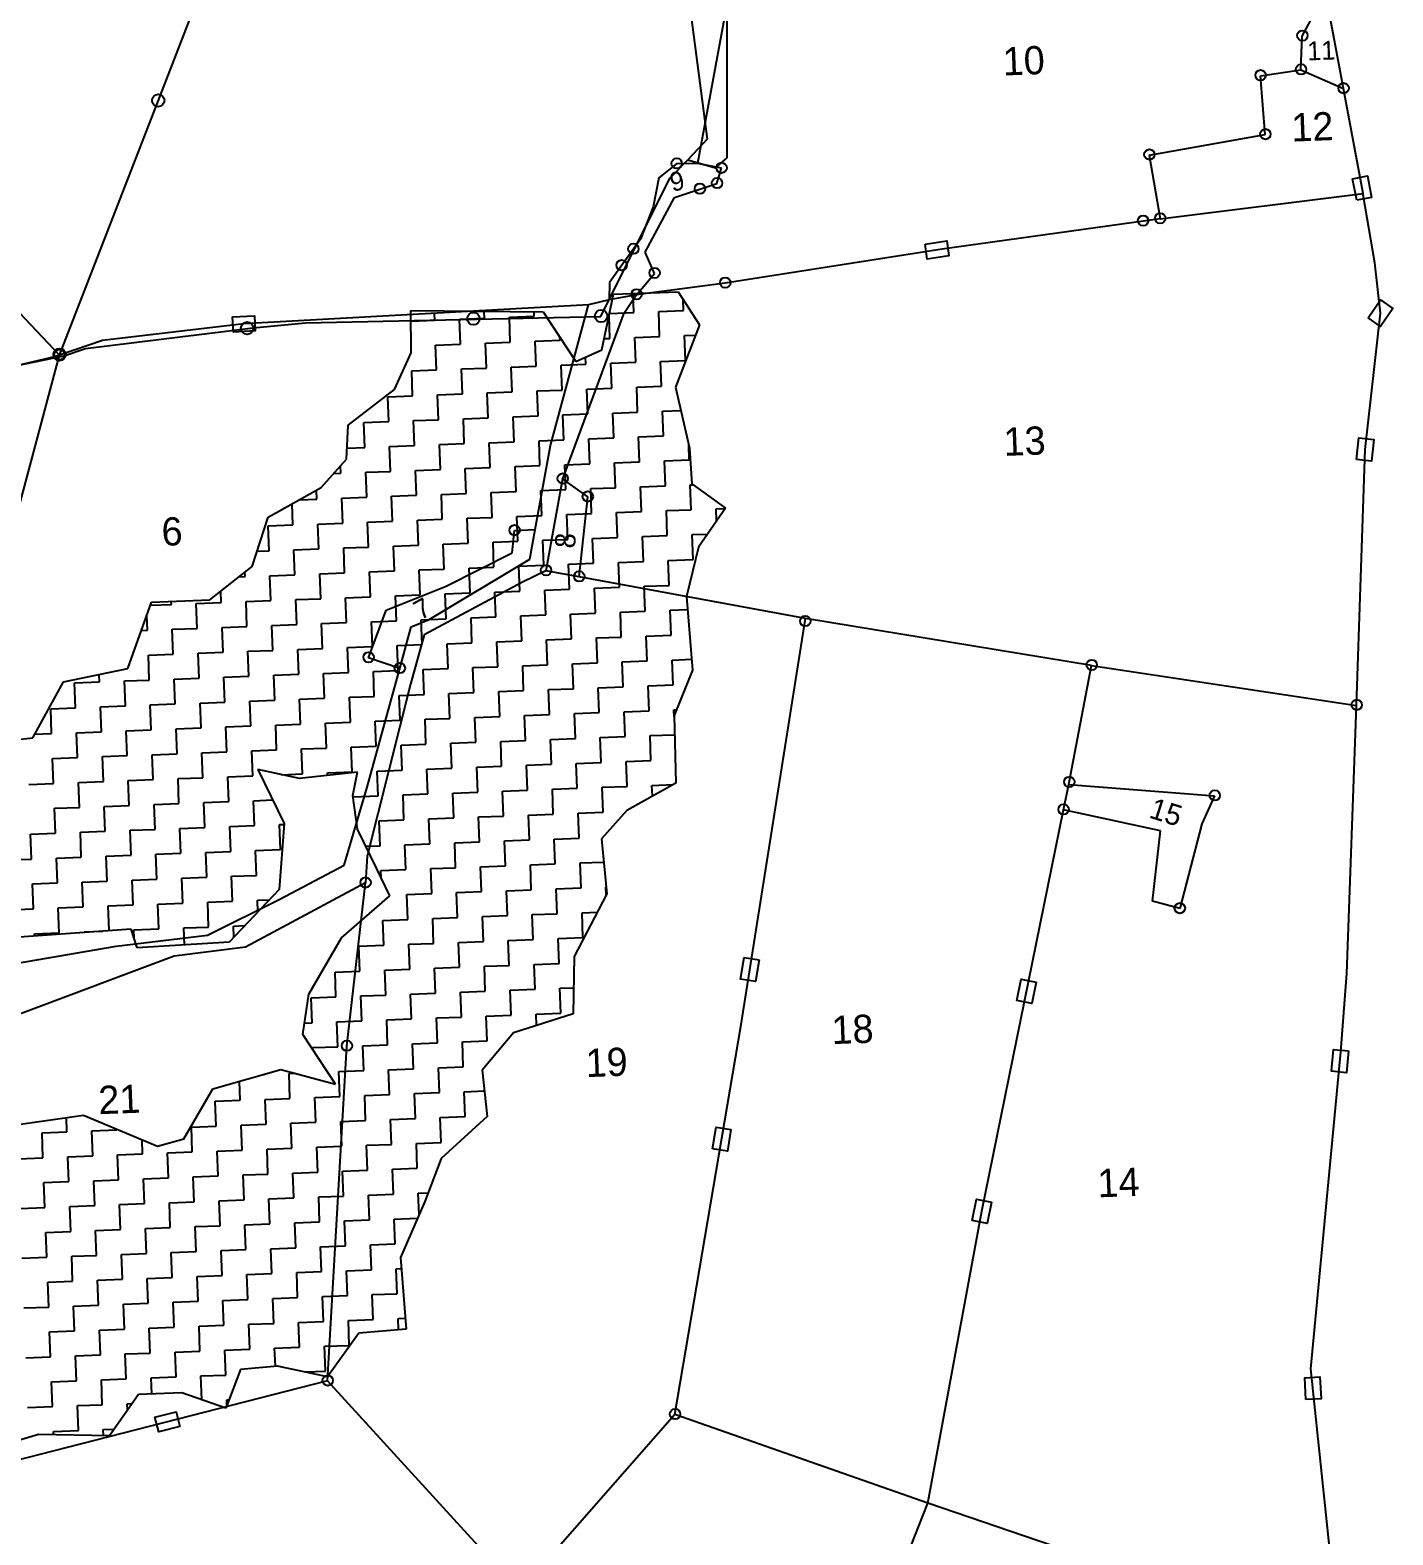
# Model space of a CAD drawing. Header units: metres. Extents: x 291285 to 296393, y 1982985 to 1990470.
# Drawn here: x 293121 to 293964, y 1986727 to 1987657 of the extents above; entities that cross this region are included whole.
import ezdxf

# ---------------------------------------------------------------- set-up
doc = ezdxf.new("R2010")
doc.units = ezdxf.units.M
for name, color, linetype in [('POLY_HATCH', 12, 'Continuous'), ('POLY_PARCEL', 6, 'Continuous'), ('POLY_ROAD', 30, 'Continuous'), ('SYM_STONE', 1, 'Continuous'), ('TEXT_PARCEL', 7, 'Continuous'), ('V_BOUND_LINE', 7, 'Continuous')]:
    doc.layers.add(name, color=color, linetype=linetype)
doc.styles.add('TEXT_MAP', font='')
doc.styles.get('TEXT_MAP').set_extended_font_data('Kruti Dev 050')

msp = doc.modelspace()

# ---------------------------------------------------------------- linework, layer by layer
for points in [[(293941.2, 1987552.13), (293938.65, 1987565.38), (293947.82, 1987567.15), (293950.37, 1987553.9)], [(293674.47, 1987525.06), (293687.83, 1987526.94), (293689.14, 1987517.7), (293675.77, 1987515.81)], [(293948.22, 1987479.47), (293955.92, 1987490.55), (293963.59, 1987485.22), (293955.89, 1987474.14)], [(293246.31, 1987479.97), (293259.79, 1987480.65), (293260.26, 1987471.32), (293246.78, 1987470.64)], [(293941.04, 1987391.81), (293942.55, 1987405.23), (293951.83, 1987404.18), (293950.32, 1987390.77)], [(293571.78, 1987082.43), (293569.59, 1987069.11), (293560.37, 1987070.62), (293562.57, 1987083.94)], [(293743.04, 1987068.67), (293740.35, 1987055.44), (293731.2, 1987057.3), (293733.89, 1987070.53)], [(293936.12, 1987026.16), (293934.85, 1987012.72), (293925.55, 1987013.6), (293926.82, 1987027.04)], [(293542.95, 1986965.75), (293545.15, 1986979.07), (293554.37, 1986977.55), (293552.16, 1986964.23)], [(293703.53, 1986921.37), (293706.22, 1986934.59), (293715.37, 1986932.73), (293712.68, 1986919.5)], [(293909.84, 1986810.6), (293909.05, 1986824.07), (293918.37, 1986824.63), (293919.17, 1986811.15)], [(293213.71, 1986793.99), (293200.63, 1986790.65), (293198.32, 1986799.69), (293211.4, 1986803.04)]]:
    msp.add_lwpolyline(points, close=True)
at = {"layer": 'POLY_HATCH'}
for p, q in [((293481.82, 1987494.01), (293521.72, 1987495.54)), ((293521.72, 1987495.54), (293534.95, 1987475.1)), ((293474.62, 1987459.69), (293481.82, 1987494.01)), ((293356.77, 1987457.8), (293356.42, 1987483.97)), ((293356.42, 1987483.97), (293438.34, 1987483.18)), ((293438.34, 1987483.18), (293458.51, 1987452.53)), ((293534.95, 1987475.1), (293520.05, 1987436.56)), ((293458.51, 1987452.53), (293474.62, 1987459.69)), ((293346.5, 1987435.14), (293356.77, 1987457.8)), ((293317.86, 1987413.1), (293346.5, 1987435.14)), ((293520.05, 1987436.56), (293528.7, 1987398.92)), ((293316.7, 1987392.11), (293317.86, 1987413.1)), ((293528.7, 1987398.92), (293530.2, 1987376.72)), ((293301, 1987374.48), (293316.7, 1987392.11)), ((293268.29, 1987356.21), (293301, 1987374.48)), ((293530.2, 1987376.72), (293551.09, 1987361.81)), ((293258.32, 1987325.71), (293268.29, 1987356.21)), ((293551.09, 1987361.81), (293534.32, 1987337.6)), ((293534.32, 1987337.6), (293526.97, 1987307.2)), ((293232.25, 1987305.07), (293258.32, 1987325.71)), ((293181.47, 1987262.54), (293196.27, 1987303.7)), ((293196.27, 1987303.7), (293232.25, 1987305.07)), ((293526.97, 1987307.2), (293530.69, 1987261.52)), ((293141.82, 1987254.47), (293181.47, 1987262.54)), ((293122.84, 1987219.71), (293141.82, 1987254.47)), ((293530.69, 1987261.52), (293519.31, 1987233.59)), ((293519.31, 1987233.59), (293520.26, 1987191.73)), ((293083.04, 1987215.56), (293122.84, 1987219.71)), ((293287.58, 1987194.6), (293261.82, 1987200.16)), ((293261.82, 1987200.16), (293278.17, 1987166.74)), ((293323.46, 1987198.59), (293287.58, 1987194.6)), ((293320.74, 1987184.08), (293323.46, 1987198.59)), ((293520.26, 1987191.73), (293490.12, 1987174.86)), ((293323.51, 1987163.24), (293320.74, 1987184.08)), ((293490.12, 1987174.86), (293474.41, 1987157.24)), ((293278.17, 1987166.74), (293275.14, 1987126.04)), ((293335.58, 1987138.83), (293323.51, 1987163.24)), ((293474.41, 1987157.24), (293477.68, 1987123.33)), ((293343.43, 1987122.11), (293335.58, 1987138.83)), ((293275.14, 1987126.04), (293244.29, 1987093.43)), ((293477.68, 1987123.33), (293457.55, 1987084.58)), ((293313.63, 1987096.09), (293343.43, 1987122.11)), ((293183.71, 1987101.58), (293108.58, 1987096.09)), ((293187.43, 1987089.94), (293183.71, 1987101.58)), ((293293.35, 1987061.27), (293313.63, 1987096.09)), ((293244.29, 1987093.43), (293187.43, 1987089.94)), ((293457.55, 1987084.58), (293456.94, 1987049.21)), ((293289.72, 1987036.26), (293293.35, 1987061.27)), ((293456.94, 1987049.21), (293420.05, 1987037.32)), ((293309.89, 1987005.61), (293289.72, 1987036.26)), ((293420.05, 1987037.32), (293400.62, 1987014.32)), ((293234.01, 1987002.7), (293276.13, 1987014.79)), ((293276.13, 1987014.79), (293309.89, 1987005.61)), ((293400.62, 1987014.32), (293403.69, 1986985.63)), ((293216.19, 1986971.9), (293234.01, 1987002.7)), ((293105.19, 1986979.43), (293154.05, 1986986.54)), ((293154.05, 1986986.54), (293199.99, 1986967.35)), ((293403.69, 1986985.63), (293375.2, 1986959.67)), ((293199.99, 1986967.35), (293216.19, 1986971.9)), ((293375.2, 1986959.67), (293365.08, 1986933.09)), ((293365.08, 1986933.09), (293350.03, 1986898.47)), ((293350.03, 1986898.47), (293353.7, 1986854.1)), ((293353.7, 1986854.1), (293324.31, 1986851.66)), ((293324.31, 1986851.66), (293305.03, 1986824.74)), ((293251.14, 1986829.22), (293242.23, 1986805.31)), ((293273.99, 1986831.4), (293251.14, 1986829.22)), ((293305.03, 1986824.74), (293273.99, 1986831.4)), ((293188.19, 1986813.71), (293170.17, 1986788.15)), ((293215.01, 1986814.74), (293188.19, 1986813.71)), ((293242.23, 1986805.31), (293215.01, 1986814.74)), ((293126.24, 1986789.08), (293095.8, 1986780.06)), ((293170.17, 1986788.15), (293126.24, 1986789.08))]:
    msp.add_line(p, q, dxfattribs=at)
at = {"layer": 'POLY_HATCH', "linetype": 'Continuous'}
for p, q in [((293494.34, 1987482.73), (293493.89, 1987494.47)), ((293525.12, 1987483.91), (293524.86, 1987490.69)), ((293356.51, 1987477.45), (293371.24, 1987478.01)), ((293371.24, 1987478.01), (293371.1, 1987481.61)), ((293386.63, 1987478.6), (293402.01, 1987479.19)), ((293387.22, 1987463.21), (293386.63, 1987478.6)), ((293402.01, 1987479.19), (293401.86, 1987483.17)), ((293417.4, 1987479.78), (293432.79, 1987480.37)), ((293417.99, 1987464.39), (293417.4, 1987479.78)), ((293432.79, 1987480.37), (293432.68, 1987483.23)), ((293479.54, 1987466.75), (293479.01, 1987480.64)), ((293479.33, 1987482.16), (293494.34, 1987482.73)), ((293509.73, 1987483.32), (293525.12, 1987483.91)), ((293510.32, 1987467.93), (293509.73, 1987483.32)), ((293448.77, 1987465.57), (293448.7, 1987467.44)), ((293494.93, 1987467.34), (293510.32, 1987467.93)), ((293495.52, 1987451.95), (293494.93, 1987467.34)), ((293525.71, 1987468.52), (293532.51, 1987468.78)), ((293526.3, 1987453.13), (293525.71, 1987468.52)), ((293371.83, 1987462.62), (293387.22, 1987463.21)), ((293372.42, 1987447.24), (293371.83, 1987462.62)), ((293402.6, 1987463.8), (293417.99, 1987464.39)), ((293403.19, 1987448.42), (293402.6, 1987463.8)), ((293433.38, 1987464.98), (293448.77, 1987465.57)), ((293433.97, 1987449.6), (293433.38, 1987464.98)), ((293476.07, 1987466.62), (293479.54, 1987466.75)), ((293418.58, 1987449.01), (293433.97, 1987449.6)), ((293419.17, 1987433.62), (293418.58, 1987449.01)), ((293449.36, 1987450.19), (293464.74, 1987450.78)), ((293449.95, 1987434.8), (293449.36, 1987450.19)), ((293464.74, 1987450.78), (293464.57, 1987455.23)), ((293480.13, 1987451.36), (293495.52, 1987451.95)), ((293480.72, 1987435.98), (293480.13, 1987451.36)), ((293510.91, 1987452.54), (293526.3, 1987453.13)), ((293511.5, 1987437.16), (293510.91, 1987452.54)), ((293357.03, 1987446.65), (293372.42, 1987447.24)), ((293357.62, 1987431.26), (293357.03, 1987446.65)), ((293387.8, 1987447.83), (293403.19, 1987448.42)), ((293388.39, 1987432.44), (293387.8, 1987447.83)), ((293342.23, 1987430.67), (293357.62, 1987431.26)), ((293342.82, 1987415.28), (293342.23, 1987430.67)), ((293373.01, 1987431.85), (293388.39, 1987432.44)), ((293373.6, 1987416.46), (293373.01, 1987431.85)), ((293403.78, 1987433.03), (293419.17, 1987433.62)), ((293404.37, 1987417.64), (293403.78, 1987433.03)), ((293434.56, 1987434.21), (293449.95, 1987434.8)), ((293435.15, 1987418.82), (293434.56, 1987434.21)), ((293465.33, 1987435.39), (293480.72, 1987435.98)), ((293465.92, 1987420), (293465.33, 1987435.39)), ((293496.11, 1987436.57), (293511.5, 1987437.16)), ((293496.7, 1987421.18), (293496.11, 1987436.57)), ((293481.31, 1987420.59), (293496.7, 1987421.18)), ((293512.09, 1987421.77), (293523.35, 1987422.2)), ((293512.68, 1987406.38), (293512.09, 1987421.77)), ((293327.43, 1987414.69), (293342.82, 1987415.28)), ((293328.02, 1987399.3), (293327.43, 1987414.69)), ((293358.21, 1987415.87), (293373.6, 1987416.46)), ((293358.8, 1987400.48), (293358.21, 1987415.87)), ((293388.98, 1987417.05), (293404.37, 1987417.64)), ((293389.57, 1987401.66), (293388.98, 1987417.05)), ((293419.76, 1987418.23), (293435.15, 1987418.82)), ((293420.35, 1987402.84), (293419.76, 1987418.23)), ((293450.54, 1987419.41), (293465.92, 1987420)), ((293451.13, 1987404.02), (293450.54, 1987419.41)), ((293481.9, 1987405.2), (293481.31, 1987420.59)), ((293404.96, 1987402.25), (293420.35, 1987402.84)), ((293405.55, 1987386.86), (293404.96, 1987402.25)), ((293435.74, 1987403.43), (293451.13, 1987404.02)), ((293436.33, 1987388.04), (293435.74, 1987403.43)), ((293466.51, 1987404.61), (293481.9, 1987405.2)), ((293467.1, 1987389.22), (293466.51, 1987404.61)), ((293497.29, 1987405.79), (293512.68, 1987406.38)), ((293497.88, 1987390.4), (293497.29, 1987405.79)), ((293317.08, 1987398.88), (293328.02, 1987399.3)), ((293343.41, 1987399.89), (293358.8, 1987400.48)), ((293344, 1987384.51), (293343.41, 1987399.89)), ((293374.19, 1987401.07), (293389.57, 1987401.66)), ((293374.78, 1987385.68), (293374.19, 1987401.07)), ((293528.66, 1987391.58), (293528.31, 1987400.62)), ((293313.22, 1987383.33), (293313.04, 1987388)), ((293328.61, 1987383.92), (293344, 1987384.51)), ((293329.2, 1987368.53), (293328.61, 1987383.92)), ((293359.39, 1987385.1), (293374.78, 1987385.68)), ((293359.98, 1987369.71), (293359.39, 1987385.1)), ((293390.16, 1987386.27), (293405.55, 1987386.86)), ((293390.75, 1987370.89), (293390.16, 1987386.27)), ((293420.94, 1987387.45), (293436.33, 1987388.04)), ((293421.53, 1987372.07), (293420.94, 1987387.45)), ((293451.72, 1987388.63), (293467.1, 1987389.22)), ((293452.31, 1987373.25), (293451.72, 1987388.63)), ((293482.49, 1987389.81), (293497.88, 1987390.4)), ((293483.08, 1987374.43), (293482.49, 1987389.81)), ((293513.27, 1987390.99), (293528.66, 1987391.58)), ((293513.86, 1987375.6), (293513.27, 1987390.99)), ((293308.72, 1987383.15), (293313.22, 1987383.33)), ((293467.69, 1987373.84), (293483.08, 1987374.43)), ((293498.47, 1987375.01), (293513.86, 1987375.6)), ((293499.06, 1987359.63), (293498.47, 1987375.01)), ((293529.25, 1987376.19), (293530.86, 1987376.26)), ((293529.83, 1987360.81), (293529.25, 1987376.19)), ((293287.48, 1987366.93), (293298.43, 1987367.35)), ((293298.43, 1987367.35), (293298.21, 1987372.93)), ((293313.81, 1987367.94), (293329.2, 1987368.53)), ((293314.4, 1987352.55), (293313.81, 1987367.94)), ((293344.59, 1987369.12), (293359.98, 1987369.71)), ((293345.18, 1987353.73), (293344.59, 1987369.12)), ((293375.37, 1987370.3), (293390.75, 1987370.89)), ((293375.96, 1987354.91), (293375.37, 1987370.3)), ((293406.14, 1987371.48), (293421.53, 1987372.07)), ((293406.73, 1987356.09), (293406.14, 1987371.48)), ((293436.92, 1987372.66), (293452.31, 1987373.25)), ((293437.51, 1987357.27), (293436.92, 1987372.66)), ((293468.28, 1987358.45), (293467.69, 1987373.84)), ((293283.63, 1987351.37), (293283.12, 1987364.5)), ((293391.34, 1987355.5), (293406.73, 1987356.09)), ((293422.12, 1987356.68), (293437.51, 1987357.27)), ((293422.71, 1987341.29), (293422.12, 1987356.68)), ((293452.9, 1987357.86), (293468.28, 1987358.45)), ((293453.48, 1987342.47), (293452.9, 1987357.86)), ((293483.67, 1987359.04), (293499.06, 1987359.63)), ((293484.26, 1987343.65), (293483.67, 1987359.04)), ((293514.45, 1987360.22), (293529.83, 1987360.81)), ((293515.04, 1987344.83), (293514.45, 1987360.22)), ((293545.22, 1987361.4), (293550.95, 1987361.62)), ((293545.52, 1987353.76), (293545.22, 1987361.4)), ((293268.24, 1987350.78), (293283.63, 1987351.37)), ((293268.83, 1987335.39), (293268.24, 1987350.78)), ((293299.02, 1987351.96), (293314.4, 1987352.55)), ((293299.61, 1987336.57), (293299.02, 1987351.96)), ((293329.79, 1987353.14), (293345.18, 1987353.73)), ((293330.38, 1987337.75), (293329.79, 1987353.14)), ((293360.57, 1987354.32), (293375.96, 1987354.91)), ((293361.16, 1987338.93), (293360.57, 1987354.32)), ((293391.93, 1987340.11), (293391.34, 1987355.5)), ((293314.99, 1987337.16), (293330.38, 1987337.75)), ((293315.58, 1987321.77), (293314.99, 1987337.16)), ((293345.77, 1987338.34), (293361.16, 1987338.93)), ((293346.36, 1987322.95), (293345.77, 1987338.34)), ((293376.54, 1987339.52), (293391.93, 1987340.11)), ((293377.13, 1987324.13), (293376.54, 1987339.52)), ((293407.32, 1987340.7), (293422.71, 1987341.29)), ((293407.91, 1987325.31), (293407.32, 1987340.7)), ((293438.1, 1987341.88), (293453.48, 1987342.47)), ((293438.69, 1987326.49), (293438.1, 1987341.88)), ((293468.87, 1987343.06), (293484.26, 1987343.65)), ((293469.46, 1987327.67), (293468.87, 1987343.06)), ((293499.65, 1987344.24), (293515.04, 1987344.83)), ((293500.24, 1987328.85), (293499.65, 1987344.24)), ((293530.42, 1987345.42), (293539.99, 1987345.79)), ((293531.01, 1987330.03), (293530.42, 1987345.42)), ((293261.39, 1987335.11), (293268.83, 1987335.39)), ((293284.22, 1987335.98), (293299.61, 1987336.57)), ((293284.81, 1987320.59), (293284.22, 1987335.98)), ((293454.07, 1987327.08), (293469.46, 1987327.67)), ((293484.85, 1987328.26), (293500.24, 1987328.85)), ((293485.44, 1987312.87), (293484.85, 1987328.26)), ((293515.63, 1987329.44), (293531.01, 1987330.03)), ((293516.22, 1987314.05), (293515.63, 1987329.44)), ((293250.18, 1987319.27), (293254.03, 1987319.42)), ((293254.03, 1987319.42), (293253.92, 1987322.23)), ((293269.42, 1987320), (293284.81, 1987320.59)), ((293270.01, 1987304.62), (293269.42, 1987320)), ((293300.19, 1987321.18), (293315.58, 1987321.77)), ((293300.78, 1987305.8), (293300.19, 1987321.18)), ((293330.97, 1987322.36), (293346.36, 1987322.95)), ((293331.56, 1987306.98), (293330.97, 1987322.36)), ((293361.75, 1987323.54), (293377.13, 1987324.13)), ((293362.34, 1987308.16), (293361.75, 1987323.54)), ((293392.52, 1987324.72), (293407.91, 1987325.31)), ((293393.11, 1987309.33), (293392.52, 1987324.72)), ((293423.3, 1987325.9), (293438.69, 1987326.49)), ((293423.89, 1987310.51), (293423.3, 1987325.9)), ((293454.66, 1987311.69), (293454.07, 1987327.08)), ((293239.23, 1987303.44), (293238.97, 1987310.39)), ((293377.72, 1987308.75), (293393.11, 1987309.33)), ((293408.5, 1987309.92), (293423.89, 1987310.51)), ((293409.09, 1987294.54), (293408.5, 1987309.92)), ((293439.28, 1987311.1), (293454.66, 1987311.69)), ((293439.87, 1987295.72), (293439.28, 1987311.1)), ((293470.05, 1987312.28), (293485.44, 1987312.87)), ((293470.64, 1987296.9), (293470.05, 1987312.28)), ((293500.83, 1987313.46), (293516.22, 1987314.05)), ((293501.42, 1987298.08), (293500.83, 1987313.46)), ((293195.58, 1987301.76), (293208.46, 1987302.26)), ((293208.46, 1987302.26), (293208.38, 1987304.16)), ((293223.84, 1987302.85), (293239.23, 1987303.44)), ((293224.43, 1987287.46), (293223.84, 1987302.85)), ((293254.62, 1987304.03), (293270.01, 1987304.62)), ((293255.21, 1987288.64), (293254.62, 1987304.03)), ((293285.4, 1987305.21), (293300.78, 1987305.8)), ((293285.99, 1987289.82), (293285.4, 1987305.21)), ((293316.17, 1987306.39), (293331.56, 1987306.98)), ((293316.76, 1987291), (293316.17, 1987306.39)), ((293346.95, 1987307.57), (293362.34, 1987308.16)), ((293347.54, 1987292.18), (293346.95, 1987307.57)), ((293378.31, 1987293.36), (293377.72, 1987308.75)), ((293193.66, 1987286.28), (293193.31, 1987295.45)), ((293301.37, 1987290.41), (293316.76, 1987291)), ((293301.96, 1987275.02), (293301.37, 1987290.41)), ((293332.15, 1987291.59), (293347.54, 1987292.18)), ((293332.74, 1987276.2), (293332.15, 1987291.59)), ((293362.93, 1987292.77), (293378.31, 1987293.36)), ((293363.52, 1987277.38), (293362.93, 1987292.77)), ((293393.7, 1987293.95), (293409.09, 1987294.54)), ((293394.29, 1987278.56), (293393.7, 1987293.95)), ((293424.48, 1987295.13), (293439.87, 1987295.72)), ((293425.07, 1987279.74), (293424.48, 1987295.13)), ((293455.25, 1987296.31), (293470.64, 1987296.9)), ((293455.84, 1987280.92), (293455.25, 1987296.31)), ((293486.03, 1987297.49), (293501.42, 1987298.08)), ((293486.62, 1987282.1), (293486.03, 1987297.49)), ((293516.81, 1987298.66), (293527.63, 1987299.08)), ((293517.4, 1987283.28), (293516.81, 1987298.66)), ((293189.96, 1987286.14), (293193.66, 1987286.28)), ((293209.05, 1987286.87), (293224.43, 1987287.46)), ((293209.64, 1987271.48), (293209.05, 1987286.87)), ((293239.82, 1987288.05), (293255.21, 1987288.64)), ((293240.41, 1987272.66), (293239.82, 1987288.05)), ((293270.6, 1987289.23), (293285.99, 1987289.82)), ((293271.19, 1987273.84), (293270.6, 1987289.23)), ((293471.23, 1987281.51), (293486.62, 1987282.1)), ((293471.82, 1987266.12), (293471.23, 1987281.51)), ((293502.01, 1987282.69), (293517.4, 1987283.28)), ((293502.6, 1987267.3), (293502.01, 1987282.69)), ((293225.02, 1987272.07), (293240.41, 1987272.66)), ((293225.61, 1987256.68), (293225.02, 1987272.07)), ((293255.8, 1987273.25), (293271.19, 1987273.84)), ((293256.39, 1987257.86), (293255.8, 1987273.25)), ((293286.58, 1987274.43), (293301.96, 1987275.02)), ((293287.17, 1987259.04), (293286.58, 1987274.43)), ((293317.35, 1987275.61), (293332.74, 1987276.2)), ((293317.94, 1987260.22), (293317.35, 1987275.61)), ((293348.13, 1987276.79), (293363.52, 1987277.38)), ((293348.72, 1987261.4), (293348.13, 1987276.79)), ((293378.9, 1987277.97), (293394.29, 1987278.56)), ((293379.49, 1987262.58), (293378.9, 1987277.97)), ((293409.68, 1987279.15), (293425.07, 1987279.74)), ((293410.27, 1987263.76), (293409.68, 1987279.15)), ((293440.46, 1987280.33), (293455.84, 1987280.92)), ((293441.05, 1987264.94), (293440.46, 1987280.33)), ((293194.25, 1987270.89), (293209.64, 1987271.48)), ((293194.84, 1987255.5), (293194.25, 1987270.89)), ((293364.11, 1987261.99), (293379.49, 1987262.58)), ((293394.88, 1987263.17), (293410.27, 1987263.76)), ((293395.47, 1987247.78), (293394.88, 1987263.17)), ((293425.66, 1987264.35), (293441.05, 1987264.94)), ((293426.25, 1987248.96), (293425.66, 1987264.35)), ((293456.43, 1987265.53), (293471.82, 1987266.12)), ((293457.02, 1987250.14), (293456.43, 1987265.53)), ((293487.21, 1987266.71), (293502.6, 1987267.3)), ((293487.8, 1987251.32), (293487.21, 1987266.71)), ((293517.99, 1987267.89), (293530.13, 1987268.35)), ((293518.58, 1987252.5), (293517.99, 1987267.89)), ((293148.67, 1987253.74), (293164.06, 1987254.32)), ((293149.26, 1987238.35), (293148.67, 1987253.74)), ((293164.06, 1987254.32), (293163.88, 1987258.96)), ((293179.45, 1987254.91), (293194.84, 1987255.5)), ((293180.04, 1987239.53), (293179.45, 1987254.91)), ((293210.23, 1987256.09), (293225.61, 1987256.68)), ((293210.82, 1987240.71), (293210.23, 1987256.09)), ((293241, 1987257.27), (293256.39, 1987257.86)), ((293241.59, 1987241.89), (293241, 1987257.27)), ((293271.78, 1987258.45), (293287.17, 1987259.04)), ((293272.37, 1987243.07), (293271.78, 1987258.45)), ((293302.55, 1987259.63), (293317.94, 1987260.22)), ((293303.14, 1987244.24), (293302.55, 1987259.63)), ((293333.33, 1987260.81), (293348.72, 1987261.4)), ((293333.92, 1987245.42), (293333.33, 1987260.81)), ((293364.7, 1987246.6), (293364.11, 1987261.99)), ((293287.76, 1987243.65), (293303.14, 1987244.24)), ((293318.53, 1987244.83), (293333.92, 1987245.42)), ((293319.12, 1987229.45), (293318.53, 1987244.83)), ((293349.31, 1987246.01), (293364.7, 1987246.6)), ((293349.9, 1987230.63), (293349.31, 1987246.01)), ((293380.08, 1987247.19), (293395.47, 1987247.78)), ((293380.67, 1987231.81), (293380.08, 1987247.19)), ((293410.86, 1987248.37), (293426.25, 1987248.96)), ((293411.45, 1987232.98), (293410.86, 1987248.37)), ((293441.64, 1987249.55), (293457.02, 1987250.14)), ((293442.22, 1987234.16), (293441.64, 1987249.55)), ((293472.41, 1987250.73), (293487.8, 1987251.32)), ((293473, 1987235.34), (293472.41, 1987250.73)), ((293503.19, 1987251.91), (293518.58, 1987252.5)), ((293503.78, 1987236.52), (293503.19, 1987251.91)), ((293133.88, 1987237.76), (293149.26, 1987238.35)), ((293134.47, 1987222.37), (293133.88, 1987237.76)), ((293164.65, 1987238.94), (293180.04, 1987239.53)), ((293165.24, 1987223.55), (293164.65, 1987238.94)), ((293195.43, 1987240.12), (293210.82, 1987240.71)), ((293196.02, 1987224.73), (293195.43, 1987240.12)), ((293226.2, 1987241.3), (293241.59, 1987241.89)), ((293226.79, 1987225.91), (293226.2, 1987241.3)), ((293256.98, 1987242.48), (293272.37, 1987243.07)), ((293257.57, 1987227.09), (293256.98, 1987242.48)), ((293288.35, 1987228.27), (293287.76, 1987243.65)), ((293457.61, 1987234.75), (293473, 1987235.34)), ((293458.2, 1987219.37), (293457.61, 1987234.75)), ((293488.39, 1987235.93), (293503.78, 1987236.52)), ((293488.98, 1987220.55), (293488.39, 1987235.93)), ((293519.16, 1987237.11), (293520.77, 1987237.17)), ((293519.33, 1987232.8), (293519.16, 1987237.11)), ((293211.41, 1987225.32), (293226.79, 1987225.91)), ((293212, 1987209.93), (293211.41, 1987225.32)), ((293242.18, 1987226.5), (293257.57, 1987227.09)), ((293242.77, 1987211.11), (293242.18, 1987226.5)), ((293272.96, 1987227.68), (293288.35, 1987228.27)), ((293273.55, 1987212.29), (293272.96, 1987227.68)), ((293303.73, 1987228.86), (293319.12, 1987229.45)), ((293304.32, 1987213.47), (293303.73, 1987228.86)), ((293334.51, 1987230.04), (293349.9, 1987230.63)), ((293335.1, 1987214.65), (293334.51, 1987230.04)), ((293365.29, 1987231.22), (293380.67, 1987231.81)), ((293365.87, 1987215.83), (293365.29, 1987231.22)), ((293396.06, 1987232.4), (293411.45, 1987232.98)), ((293396.65, 1987217.01), (293396.06, 1987232.4)), ((293426.84, 1987233.57), (293442.22, 1987234.16)), ((293427.43, 1987218.19), (293426.84, 1987233.57)), ((293124.08, 1987221.97), (293134.47, 1987222.37)), ((293149.85, 1987222.96), (293165.24, 1987223.55)), ((293150.44, 1987207.57), (293149.85, 1987222.96)), ((293180.63, 1987224.14), (293196.02, 1987224.73)), ((293181.22, 1987208.75), (293180.63, 1987224.14)), ((293381.26, 1987216.42), (293396.65, 1987217.01)), ((293381.85, 1987201.03), (293381.26, 1987216.42)), ((293412.04, 1987217.6), (293427.43, 1987218.19)), ((293412.63, 1987202.21), (293412.04, 1987217.6)), ((293442.81, 1987218.78), (293458.2, 1987219.37)), ((293443.4, 1987203.39), (293442.81, 1987218.78)), ((293473.59, 1987219.96), (293488.98, 1987220.55)), ((293474.18, 1987204.57), (293473.59, 1987219.96)), ((293504.37, 1987221.14), (293519.58, 1987221.72)), ((293504.96, 1987205.75), (293504.37, 1987221.14)), ((293135.06, 1987206.98), (293150.44, 1987207.57)), ((293135.65, 1987191.59), (293135.06, 1987206.98)), ((293165.83, 1987208.16), (293181.22, 1987208.75)), ((293166.42, 1987192.77), (293165.83, 1987208.16)), ((293196.61, 1987209.34), (293212, 1987209.93)), ((293197.2, 1987193.95), (293196.61, 1987209.34)), ((293227.38, 1987210.52), (293242.77, 1987211.11)), ((293227.97, 1987195.13), (293227.38, 1987210.52)), ((293258.16, 1987211.7), (293273.55, 1987212.29)), ((293258.75, 1987196.31), (293258.16, 1987211.7)), ((293288.94, 1987212.88), (293304.32, 1987213.47)), ((293289.52, 1987197.49), (293288.94, 1987212.88)), ((293319.71, 1987214.06), (293335.1, 1987214.65)), ((293320.3, 1987198.67), (293319.71, 1987214.06)), ((293350.49, 1987215.24), (293365.87, 1987215.83)), ((293351.08, 1987199.85), (293350.49, 1987215.24)), ((293276.49, 1987196.99), (293289.52, 1987197.49)), ((293304.91, 1987198.08), (293320.3, 1987198.67)), ((293304.97, 1987196.53), (293304.91, 1987198.08)), ((293335.69, 1987199.26), (293351.08, 1987199.85)), ((293336.28, 1987183.87), (293335.69, 1987199.26)), ((293366.46, 1987200.44), (293381.85, 1987201.03)), ((293367.05, 1987185.05), (293366.46, 1987200.44)), ((293397.24, 1987201.62), (293412.63, 1987202.21)), ((293397.83, 1987186.23), (293397.24, 1987201.62)), ((293428.02, 1987202.8), (293443.4, 1987203.39)), ((293428.61, 1987187.41), (293428.02, 1987202.8)), ((293458.79, 1987203.98), (293474.18, 1987204.57)), ((293459.38, 1987188.59), (293458.79, 1987203.98)), ((293489.57, 1987205.16), (293504.96, 1987205.75)), ((293490.16, 1987189.77), (293489.57, 1987205.16)), ((293120.26, 1987191), (293135.65, 1987191.59)), ((293151.03, 1987192.18), (293166.42, 1987192.77)), ((293151.62, 1987176.8), (293151.03, 1987192.18)), ((293181.81, 1987193.36), (293197.2, 1987193.95)), ((293182.4, 1987177.97), (293181.81, 1987193.36)), ((293212.58, 1987194.54), (293227.97, 1987195.13)), ((293213.17, 1987179.15), (293212.58, 1987194.54)), ((293243.36, 1987195.72), (293258.75, 1987196.31)), ((293243.95, 1987180.33), (293243.36, 1987195.72)), ((293443.99, 1987188), (293459.38, 1987188.59)), ((293474.77, 1987189.18), (293490.16, 1987189.77)), ((293475.36, 1987173.79), (293474.77, 1987189.18)), ((293505.55, 1987190.36), (293518.71, 1987190.86)), ((293505.8, 1987183.64), (293505.55, 1987190.36)), ((293197.79, 1987178.56), (293213.17, 1987179.15)), ((293228.56, 1987179.74), (293243.95, 1987180.33)), ((293229.15, 1987164.36), (293228.56, 1987179.74)), ((293259.34, 1987180.92), (293271.01, 1987181.37)), ((293259.93, 1987165.54), (293259.34, 1987180.92)), ((293320.89, 1987183.28), (293336.28, 1987183.87)), ((293320.91, 1987182.84), (293320.89, 1987183.28)), ((293351.67, 1987184.46), (293367.05, 1987185.05)), ((293352.26, 1987169.07), (293351.67, 1987184.46)), ((293382.44, 1987185.64), (293397.83, 1987186.23)), ((293383.03, 1987170.25), (293382.44, 1987185.64)), ((293413.22, 1987186.82), (293428.61, 1987187.41)), ((293413.81, 1987171.43), (293413.22, 1987186.82)), ((293444.58, 1987172.61), (293443.99, 1987188)), ((293136.23, 1987176.21), (293151.62, 1987176.8)), ((293136.82, 1987160.82), (293136.23, 1987176.21)), ((293167.01, 1987177.39), (293182.4, 1987177.97)), ((293167.6, 1987162), (293167.01, 1987177.39)), ((293198.38, 1987163.18), (293197.79, 1987178.56)), ((293367.64, 1987169.66), (293383.03, 1987170.25)), ((293368.23, 1987154.28), (293367.64, 1987169.66)), ((293398.42, 1987170.84), (293413.81, 1987171.43)), ((293399.01, 1987155.46), (293398.42, 1987170.84)), ((293429.2, 1987172.02), (293444.58, 1987172.61)), ((293429.79, 1987156.63), (293429.2, 1987172.02)), ((293459.97, 1987173.2), (293475.36, 1987173.79)), ((293460.56, 1987157.81), (293459.97, 1987173.2)), ((293121.44, 1987160.23), (293136.82, 1987160.82)), ((293122.03, 1987144.84), (293121.44, 1987160.23)), ((293152.21, 1987161.41), (293167.6, 1987162)), ((293152.8, 1987146.02), (293152.21, 1987161.41)), ((293182.99, 1987162.59), (293198.38, 1987163.18)), ((293183.58, 1987147.2), (293182.99, 1987162.59)), ((293213.76, 1987163.77), (293229.15, 1987164.36)), ((293214.35, 1987148.38), (293213.76, 1987163.77)), ((293244.54, 1987164.95), (293259.93, 1987165.54)), ((293245.13, 1987149.56), (293244.54, 1987164.95)), ((293275.32, 1987166.13), (293278.13, 1987166.23)), ((293275.91, 1987150.74), (293275.32, 1987166.13)), ((293336.87, 1987168.48), (293352.26, 1987169.07)), ((293337.46, 1987153.1), (293336.87, 1987168.48)), ((293328.69, 1987152.76), (293337.46, 1987153.1)), ((293352.85, 1987153.69), (293368.23, 1987154.28)), ((293353.44, 1987138.3), (293352.85, 1987153.69)), ((293383.62, 1987154.87), (293399.01, 1987155.46)), ((293384.21, 1987139.48), (293383.62, 1987154.87)), ((293414.4, 1987156.04), (293429.79, 1987156.63)), ((293414.99, 1987140.66), (293414.4, 1987156.04)), ((293445.17, 1987157.22), (293460.56, 1987157.81)), ((293445.76, 1987141.84), (293445.17, 1987157.22)), ((293106.64, 1987144.25), (293122.03, 1987144.84)), ((293137.41, 1987145.43), (293152.8, 1987146.02)), ((293138, 1987130.04), (293137.41, 1987145.43)), ((293168.19, 1987146.61), (293183.58, 1987147.2)), ((293168.78, 1987131.22), (293168.19, 1987146.61)), ((293198.97, 1987147.79), (293214.35, 1987148.38)), ((293199.56, 1987132.4), (293198.97, 1987147.79)), ((293229.74, 1987148.97), (293245.13, 1987149.56)), ((293230.33, 1987133.58), (293229.74, 1987148.97)), ((293260.52, 1987150.15), (293275.91, 1987150.74)), ((293261.11, 1987134.76), (293260.52, 1987150.15)), ((293430.38, 1987141.25), (293445.76, 1987141.84)), ((293461.15, 1987142.43), (293475.79, 1987142.99)), ((293461.74, 1987127.04), (293461.15, 1987142.43)), ((293184.17, 1987131.81), (293199.56, 1987132.4)), ((293214.94, 1987132.99), (293230.33, 1987133.58)), ((293215.53, 1987117.6), (293214.94, 1987132.99)), ((293245.72, 1987134.17), (293261.11, 1987134.76)), ((293246.31, 1987118.78), (293245.72, 1987134.17)), ((293338.05, 1987137.71), (293353.44, 1987138.3)), ((293338.22, 1987133.2), (293338.05, 1987137.71)), ((293368.82, 1987138.89), (293384.21, 1987139.48)), ((293369.41, 1987123.5), (293368.82, 1987138.89)), ((293399.6, 1987140.07), (293414.99, 1987140.66)), ((293400.19, 1987124.68), (293399.6, 1987140.07)), ((293430.97, 1987125.86), (293430.38, 1987141.25)), ((293122.62, 1987129.45), (293138, 1987130.04)), ((293123.21, 1987114.06), (293122.62, 1987129.45)), ((293153.39, 1987130.63), (293168.78, 1987131.22)), ((293153.98, 1987115.24), (293153.39, 1987130.63)), ((293184.76, 1987116.42), (293184.17, 1987131.81)), ((293354.03, 1987122.91), (293369.41, 1987123.5)), ((293384.8, 1987124.09), (293400.19, 1987124.68)), ((293385.39, 1987108.7), (293384.8, 1987124.09)), ((293415.58, 1987125.27), (293430.97, 1987125.86)), ((293416.17, 1987109.88), (293415.58, 1987125.27)), ((293446.35, 1987126.45), (293461.74, 1987127.04)), ((293446.94, 1987111.06), (293446.35, 1987126.45)), ((293477.13, 1987127.63), (293477.26, 1987127.63)), ((293477.32, 1987122.63), (293477.13, 1987127.63)), ((293107.82, 1987113.47), (293123.21, 1987114.06)), ((293138.59, 1987114.65), (293153.98, 1987115.24)), ((293139.18, 1987099.27), (293138.59, 1987114.65)), ((293169.37, 1987115.83), (293184.76, 1987116.42)), ((293169.95, 1987100.58), (293169.37, 1987115.83)), ((293200.15, 1987117.01), (293215.53, 1987117.6)), ((293200.74, 1987101.62), (293200.15, 1987117.01)), ((293230.92, 1987118.19), (293246.31, 1987118.78)), ((293231.51, 1987102.8), (293230.92, 1987118.19)), ((293261.7, 1987119.37), (293269.1, 1987119.66)), ((293261.98, 1987112.12), (293261.7, 1987119.37)), ((293354.62, 1987107.52), (293354.03, 1987122.91)), ((293339.23, 1987106.93), (293354.62, 1987107.52)), ((293339.82, 1987091.54), (293339.23, 1987106.93)), ((293370, 1987108.11), (293385.39, 1987108.7)), ((293370.59, 1987092.72), (293370, 1987108.11)), ((293400.78, 1987109.29), (293416.17, 1987109.88)), ((293401.37, 1987093.9), (293400.78, 1987109.29)), ((293431.55, 1987110.47), (293446.94, 1987111.06)), ((293432.14, 1987095.08), (293431.55, 1987110.47)), ((293462.33, 1987111.65), (293471.8, 1987112.01)), ((293462.92, 1987096.26), (293462.33, 1987111.65)), ((293123.8, 1987098.68), (293139.18, 1987099.27)), ((293123.85, 1987097.2), (293123.8, 1987098.68)), ((293154.57, 1987099.86), (293166.14, 1987100.3)), ((293154.59, 1987099.45), (293154.57, 1987099.86)), ((293185.35, 1987101.04), (293200.74, 1987101.62)), ((293185.55, 1987095.83), (293185.35, 1987101.04)), ((293216.12, 1987102.21), (293231.51, 1987102.8)), ((293216.53, 1987091.73), (293216.12, 1987102.21)), ((293246.9, 1987103.39), (293253.97, 1987103.67)), ((293247.16, 1987096.47), (293246.9, 1987103.39)), ((293416.76, 1987094.49), (293432.14, 1987095.08)), ((293447.53, 1987095.67), (293462.92, 1987096.26)), ((293448.12, 1987080.28), (293447.53, 1987095.67)), ((293324.43, 1987090.95), (293339.82, 1987091.54)), ((293325.02, 1987075.57), (293324.43, 1987090.95)), ((293355.2, 1987092.13), (293370.59, 1987092.72)), ((293355.79, 1987076.75), (293355.2, 1987092.13)), ((293385.98, 1987093.31), (293401.37, 1987093.9)), ((293386.57, 1987077.93), (293385.98, 1987093.31)), ((293417.35, 1987079.11), (293416.76, 1987094.49)), ((293340.41, 1987076.16), (293355.79, 1987076.75)), ((293371.18, 1987077.34), (293386.57, 1987077.93)), ((293371.77, 1987061.95), (293371.18, 1987077.34)), ((293401.96, 1987078.52), (293417.35, 1987079.11)), ((293402.55, 1987063.13), (293401.96, 1987078.52)), ((293432.73, 1987079.69), (293448.12, 1987080.28)), ((293433.32, 1987064.31), (293432.73, 1987079.69)), ((293309.63, 1987074.98), (293325.02, 1987075.57)), ((293310.22, 1987059.59), (293309.63, 1987074.98)), ((293341, 1987060.77), (293340.41, 1987076.16)), ((293294.83, 1987059), (293310.22, 1987059.59)), ((293295.42, 1987043.61), (293294.83, 1987059)), ((293325.61, 1987060.18), (293341, 1987060.77)), ((293326.2, 1987044.79), (293325.61, 1987060.18)), ((293356.38, 1987061.36), (293371.77, 1987061.95)), ((293356.97, 1987045.97), (293356.38, 1987061.36)), ((293387.16, 1987062.54), (293402.55, 1987063.13)), ((293387.75, 1987047.15), (293387.16, 1987062.54)), ((293417.94, 1987063.72), (293433.32, 1987064.31)), ((293418.53, 1987048.33), (293417.94, 1987063.72)), ((293448.71, 1987064.9), (293457.21, 1987065.22)), ((293449.3, 1987049.51), (293448.71, 1987064.9)), ((293433.91, 1987048.92), (293449.3, 1987049.51)), ((293434.18, 1987041.88), (293433.91, 1987048.92)), ((293290.76, 1987043.43), (293295.42, 1987043.61)), ((293310.81, 1987044.2), (293326.2, 1987044.79)), ((293311.4, 1987028.81), (293310.81, 1987044.2)), ((293341.59, 1987045.38), (293356.97, 1987045.97)), ((293342.18, 1987029.99), (293341.59, 1987045.38)), ((293372.36, 1987046.56), (293387.75, 1987047.15)), ((293372.95, 1987031.17), (293372.36, 1987046.56)), ((293403.14, 1987047.74), (293418.53, 1987048.33)), ((293403.73, 1987032.35), (293403.14, 1987047.74)), ((293326.79, 1987029.4), (293342.18, 1987029.99)), ((293357.56, 1987030.58), (293372.95, 1987031.17)), ((293358.15, 1987015.19), (293357.56, 1987030.58)), ((293388.34, 1987031.76), (293403.73, 1987032.35)), ((293388.93, 1987016.37), (293388.34, 1987031.76)), ((293296.01, 1987028.22), (293311.4, 1987028.81)), ((293296.07, 1987026.6), (293296.01, 1987028.22)), ((293327.38, 1987014.01), (293326.79, 1987029.4)), ((293265.13, 1987011.63), (293265.83, 1987011.66)), ((293265.83, 1987011.66), (293265.82, 1987011.83)), ((293281.21, 1987012.25), (293284.95, 1987012.39)), ((293281.8, 1986996.86), (293281.21, 1987012.25)), ((293311.99, 1987013.43), (293327.38, 1987014.01)), ((293312.58, 1986998.04), (293311.99, 1987013.43)), ((293342.77, 1987014.6), (293358.15, 1987015.19)), ((293343.36, 1986999.22), (293342.77, 1987014.6)), ((293373.54, 1987015.78), (293388.93, 1987016.37)), ((293374.13, 1987000.4), (293373.54, 1987015.78)), ((293251.03, 1986995.68), (293250.58, 1987007.45)), ((293235.64, 1986995.09), (293251.03, 1986995.68)), ((293236.23, 1986979.7), (293235.64, 1986995.09)), ((293266.42, 1986996.27), (293281.8, 1986996.86)), ((293267.01, 1986980.88), (293266.42, 1986996.27)), ((293297.19, 1986997.45), (293312.58, 1986998.04)), ((293297.78, 1986982.06), (293297.19, 1986997.45)), ((293327.97, 1986998.63), (293343.36, 1986999.22)), ((293328.56, 1986983.24), (293327.97, 1986998.63)), ((293358.74, 1986999.81), (293374.13, 1987000.4)), ((293359.33, 1986984.42), (293358.74, 1986999.81)), ((293389.52, 1987000.99), (293402, 1987001.46)), ((293390.11, 1986985.6), (293389.52, 1987000.99)), ((293143.9, 1986976.16), (293143.56, 1986985.01)), ((293343.94, 1986983.83), (293359.33, 1986984.42)), ((293344.53, 1986968.44), (293343.94, 1986983.83)), ((293374.72, 1986985.01), (293390.11, 1986985.6)), ((293375.31, 1986969.62), (293374.72, 1986985.01)), ((293128.51, 1986975.57), (293143.9, 1986976.16)), ((293129.1, 1986960.18), (293128.51, 1986975.57)), ((293159.29, 1986976.75), (293174.68, 1986977.34)), ((293159.88, 1986961.36), (293159.29, 1986976.75)), ((293174.68, 1986977.34), (293174.65, 1986977.93)), ((293220.84, 1986979.11), (293236.23, 1986979.7)), ((293221.43, 1986963.72), (293220.84, 1986979.11)), ((293251.62, 1986980.29), (293267.01, 1986980.88)), ((293252.21, 1986964.9), (293251.62, 1986980.29)), ((293282.39, 1986981.47), (293297.78, 1986982.06)), ((293282.98, 1986966.08), (293282.39, 1986981.47)), ((293313.17, 1986982.65), (293328.56, 1986983.24)), ((293313.76, 1986967.26), (293313.17, 1986982.65)), ((293190.66, 1986962.54), (293190.32, 1986971.39)), ((293236.82, 1986964.31), (293252.21, 1986964.9)), ((293267.59, 1986965.49), (293282.98, 1986966.08)), ((293268.18, 1986950.1), (293267.59, 1986965.49)), ((293298.37, 1986966.67), (293313.76, 1986967.26)), ((293298.96, 1986951.28), (293298.37, 1986966.67)), ((293329.15, 1986967.85), (293344.53, 1986968.44)), ((293329.74, 1986952.46), (293329.15, 1986967.85)), ((293359.92, 1986969.03), (293375.31, 1986969.62)), ((293360.51, 1986953.64), (293359.92, 1986969.03)), ((293113.72, 1986959.59), (293129.1, 1986960.18)), ((293144.49, 1986960.77), (293159.88, 1986961.36)), ((293145.08, 1986945.39), (293144.49, 1986960.77)), ((293175.27, 1986961.95), (293190.66, 1986962.54)), ((293175.86, 1986946.57), (293175.27, 1986961.95)), ((293206.04, 1986963.13), (293221.43, 1986963.72)), ((293206.63, 1986947.75), (293206.04, 1986963.13)), ((293237.41, 1986948.92), (293236.82, 1986964.31)), ((293160.47, 1986945.98), (293175.86, 1986946.57)), ((293191.24, 1986947.16), (293206.63, 1986947.75)), ((293191.83, 1986931.77), (293191.24, 1986947.16)), ((293222.02, 1986948.33), (293237.41, 1986948.92)), ((293222.61, 1986932.95), (293222.02, 1986948.33)), ((293252.8, 1986949.51), (293268.18, 1986950.1)), ((293253.39, 1986934.13), (293252.8, 1986949.51)), ((293283.57, 1986950.69), (293298.96, 1986951.28)), ((293284.16, 1986935.31), (293283.57, 1986950.69)), ((293314.35, 1986951.87), (293329.74, 1986952.46)), ((293314.94, 1986936.49), (293314.35, 1986951.87)), ((293345.12, 1986953.05), (293360.51, 1986953.64)), ((293345.71, 1986937.66), (293345.12, 1986953.05)), ((293129.69, 1986944.8), (293145.08, 1986945.39)), ((293130.28, 1986929.41), (293129.69, 1986944.8)), ((293161.06, 1986930.59), (293160.47, 1986945.98)), ((293330.33, 1986937.08), (293345.71, 1986937.66)), ((293330.92, 1986921.69), (293330.33, 1986937.08)), ((293361.1, 1986938.25), (293367.14, 1986938.49)), ((293361.61, 1986925.1), (293361.1, 1986938.25)), ((293114.89, 1986928.82), (293130.28, 1986929.41)), ((293145.67, 1986930), (293161.06, 1986930.59)), ((293146.26, 1986914.61), (293145.67, 1986930)), ((293176.45, 1986931.18), (293191.83, 1986931.77)), ((293177.04, 1986915.79), (293176.45, 1986931.18)), ((293207.22, 1986932.36), (293222.61, 1986932.95)), ((293207.81, 1986916.97), (293207.22, 1986932.36)), ((293238, 1986933.54), (293253.39, 1986934.13)), ((293238.59, 1986918.15), (293238, 1986933.54)), ((293268.77, 1986934.72), (293284.16, 1986935.31)), ((293269.36, 1986919.33), (293268.77, 1986934.72)), ((293299.55, 1986935.9), (293314.94, 1986936.49)), ((293300.14, 1986920.51), (293299.55, 1986935.9)), ((293253.98, 1986918.74), (293269.36, 1986919.33)), ((293254.57, 1986903.35), (293253.98, 1986918.74)), ((293284.75, 1986919.92), (293300.14, 1986920.51)), ((293285.34, 1986904.53), (293284.75, 1986919.92)), ((293315.53, 1986921.1), (293330.92, 1986921.69)), ((293316.12, 1986905.71), (293315.53, 1986921.1)), ((293346.3, 1986922.28), (293360.62, 1986922.83)), ((293346.89, 1986906.89), (293346.3, 1986922.28)), ((293130.87, 1986914.02), (293146.26, 1986914.61)), ((293131.46, 1986898.63), (293130.87, 1986914.02)), ((293161.65, 1986915.2), (293177.04, 1986915.79)), ((293162.24, 1986899.81), (293161.65, 1986915.2)), ((293192.42, 1986916.38), (293207.81, 1986916.97)), ((293193.01, 1986900.99), (293192.42, 1986916.38)), ((293223.2, 1986917.56), (293238.59, 1986918.15)), ((293223.79, 1986902.17), (293223.2, 1986917.56)), ((293146.85, 1986899.22), (293162.24, 1986899.81)), ((293177.63, 1986900.4), (293193.01, 1986900.99)), ((293178.22, 1986885.01), (293177.63, 1986900.4)), ((293208.4, 1986901.58), (293223.79, 1986902.17)), ((293208.99, 1986886.19), (293208.4, 1986901.58)), ((293239.18, 1986902.76), (293254.57, 1986903.35)), ((293239.77, 1986887.37), (293239.18, 1986902.76)), ((293269.95, 1986903.94), (293285.34, 1986904.53)), ((293270.54, 1986888.55), (293269.95, 1986903.94)), ((293300.73, 1986905.12), (293316.12, 1986905.71)), ((293301.32, 1986889.73), (293300.73, 1986905.12)), ((293331.51, 1986906.3), (293346.89, 1986906.89)), ((293332.1, 1986890.91), (293331.51, 1986906.3)), ((293116.07, 1986898.04), (293131.46, 1986898.63)), ((293147.44, 1986883.83), (293146.85, 1986899.22)), ((293316.71, 1986890.32), (293332.1, 1986890.91)), ((293347.48, 1986891.5), (293350.6, 1986891.62)), ((293348.07, 1986876.11), (293347.48, 1986891.5)), ((293132.05, 1986883.24), (293147.44, 1986883.83)), ((293132.64, 1986867.86), (293132.05, 1986883.24)), ((293162.83, 1986884.42), (293178.22, 1986885.01)), ((293163.42, 1986869.04), (293162.83, 1986884.42)), ((293193.6, 1986885.6), (293208.99, 1986886.19)), ((293194.19, 1986870.22), (293193.6, 1986885.6)), ((293224.38, 1986886.78), (293239.77, 1986887.37)), ((293224.97, 1986871.4), (293224.38, 1986886.78)), ((293255.16, 1986887.96), (293270.54, 1986888.55)), ((293255.75, 1986872.57), (293255.16, 1986887.96)), ((293285.93, 1986889.14), (293301.32, 1986889.73)), ((293286.52, 1986873.75), (293285.93, 1986889.14)), ((293317.3, 1986874.93), (293316.71, 1986890.32)), ((293240.36, 1986871.98), (293255.75, 1986872.57)), ((293240.95, 1986856.6), (293240.36, 1986871.98)), ((293271.13, 1986873.16), (293286.52, 1986873.75)), ((293271.72, 1986857.78), (293271.13, 1986873.16)), ((293301.91, 1986874.34), (293317.3, 1986874.93)), ((293302.5, 1986858.96), (293301.91, 1986874.34)), ((293332.69, 1986875.52), (293348.07, 1986876.11)), ((293333.27, 1986860.14), (293332.69, 1986875.52)), ((293117.25, 1986867.27), (293132.64, 1986867.86)), ((293148.03, 1986868.45), (293163.42, 1986869.04)), ((293148.62, 1986853.06), (293148.03, 1986868.45)), ((293178.81, 1986869.63), (293194.19, 1986870.22)), ((293179.4, 1986854.24), (293178.81, 1986869.63)), ((293209.58, 1986870.81), (293224.97, 1986871.4)), ((293210.17, 1986855.42), (293209.58, 1986870.81)), ((293164.01, 1986853.65), (293179.4, 1986854.24)), ((293164.6, 1986838.26), (293164.01, 1986853.65)), ((293194.78, 1986854.83), (293210.17, 1986855.42)), ((293195.37, 1986839.44), (293194.78, 1986854.83)), ((293225.56, 1986856.01), (293240.95, 1986856.6)), ((293226.15, 1986840.62), (293225.56, 1986856.01)), ((293256.34, 1986857.19), (293271.72, 1986857.78)), ((293256.92, 1986841.8), (293256.34, 1986857.19)), ((293287.11, 1986858.37), (293302.5, 1986858.96)), ((293287.7, 1986842.98), (293287.11, 1986858.37)), ((293317.89, 1986859.55), (293333.27, 1986860.14)), ((293318.48, 1986844.16), (293317.89, 1986859.55)), ((293348.66, 1986860.72), (293353.14, 1986860.9)), ((293348.93, 1986853.7), (293348.66, 1986860.72)), ((293133.23, 1986852.47), (293148.62, 1986853.06)), ((293133.82, 1986837.08), (293133.23, 1986852.47)), ((293303.09, 1986843.57), (293318.48, 1986844.16)), ((293118.43, 1986836.49), (293133.82, 1986837.08)), ((293149.21, 1986837.67), (293164.6, 1986838.26)), ((293149.8, 1986822.28), (293149.21, 1986837.67)), ((293179.98, 1986838.85), (293195.37, 1986839.44)), ((293180.57, 1986823.46), (293179.98, 1986838.85)), ((293210.76, 1986840.03), (293226.15, 1986840.62)), ((293211.35, 1986824.64), (293210.76, 1986840.03)), ((293241.54, 1986841.21), (293256.92, 1986841.8)), ((293242.13, 1986825.82), (293241.54, 1986841.21)), ((293272.31, 1986842.39), (293287.7, 1986842.98)), ((293272.74, 1986831.28), (293272.31, 1986842.39)), ((293303.68, 1986828.18), (293303.09, 1986843.57)), ((293226.74, 1986825.23), (293242.13, 1986825.82)), ((293227.3, 1986810.48), (293226.74, 1986825.23)), ((293291.23, 1986827.7), (293303.68, 1986828.18)), ((293134.41, 1986821.69), (293149.8, 1986822.28)), ((293135, 1986806.3), (293134.41, 1986821.69)), ((293165.19, 1986822.87), (293180.57, 1986823.46)), ((293165.78, 1986807.48), (293165.19, 1986822.87)), ((293195.96, 1986824.05), (293211.35, 1986824.64)), ((293196.35, 1986814.03), (293195.96, 1986824.05)), ((293150.39, 1986806.89), (293165.78, 1986807.48)), ((293150.98, 1986791.51), (293150.39, 1986806.89)), ((293181.16, 1986808.07), (293184.3, 1986808.19)), ((293181.32, 1986803.97), (293181.16, 1986808.07)), ((293242.72, 1986810.43), (293244.16, 1986810.49)), ((293242.85, 1986806.97), (293242.72, 1986810.43)), ((293119.61, 1986805.72), (293135, 1986806.3)), ((293135.59, 1986790.92), (293150.98, 1986791.51)), ((293135.67, 1986788.88), (293135.59, 1986790.92)), ((293166.37, 1986792.1), (293173.14, 1986792.36)), ((293166.51, 1986788.22), (293166.37, 1986792.1))]:
    msp.add_line(p, q, dxfattribs=at)
at = {"layer": 'POLY_PARCEL'}
for p, q in [((293200.23, 1987613.45), (293261.58, 1987772.09)), ((292903.11, 1987705.85), (293139.25, 1987456.37)), ((293907.55, 1987653.65), (293921.93, 1987680.26)), ((293529.03, 1987671.69), (293539.66, 1987589.99)), ((293906.72, 1987632.72), (293907.55, 1987653.65)), ((293881.7, 1987629.15), (293906.72, 1987632.72)), ((293884.73, 1987592.69), (293881.7, 1987629.15)), ((293906.72, 1987632.72), (293933, 1987621.13)), ((293139.25, 1987456.37), (293200.23, 1987613.45)), ((293539.66, 1987589.99), (293527.71, 1987577.08)), ((293812.96, 1987580.1), (293884.73, 1987592.69)), ((293812.96, 1987580.1), (293819.66, 1987540.73)), ((293548.54, 1987571.87), (293533.77, 1987574.89)), ((293545.7, 1987562.46), (293548.54, 1987571.87)), ((293519.57, 1987553.9), (293545.7, 1987562.46)), ((293501.38, 1987520.08), (293519.57, 1987553.9)), ((293819.66, 1987540.73), (293945.13, 1987556.33)), ((293819.66, 1987540.73), (293684.95, 1987521.87)), ((293507.12, 1987506.94), (293501.38, 1987520.08)), ((293684.95, 1987521.87), (293550.8, 1987500.9)), ((293496, 1987493.72), (293507.12, 1987506.94)), ((293550.8, 1987500.9), (293496, 1987493.72)), ((293496, 1987493.72), (293479.02, 1987490.63)), ((293077.55, 1987225.06), (293139.24, 1987456.36)), ((293465.83, 1987368.68), (293450.35, 1987379.82)), ((293460.57, 1987319.28), (293465.83, 1987368.68)), ((293419.19, 1987334.11), (293420.53, 1987347.86)), ((293420.53, 1987347.86), (293433.46, 1987348.52)), ((293378.25, 1987313.46), (293419.19, 1987334.11)), ((293460.57, 1987319.28), (293440.02, 1987323.05)), ((293600.52, 1987293.59), (293460.57, 1987319.28)), ((293341.23, 1987298.76), (293378.25, 1987313.46)), ((293330.32, 1987269.29), (293341.23, 1987298.76)), ((293560.7, 1987042.63), (293600.52, 1987293.59)), ((293777.35, 1987264.53), (293600.52, 1987293.59)), ((293349.6, 1987262.59), (293330.32, 1987269.29)), ((293763.42, 1987192.22), (293777.35, 1987264.53)), ((293777.35, 1987264.53), (293941.16, 1987239.86)), ((293759.96, 1987175.23), (293763.17, 1987190.97)), ((293763.17, 1987190.97), (293763.42, 1987192.22)), ((293763.17, 1987190.97), (293853.36, 1987183.88)), ((293853.36, 1987183.88), (293845.38, 1987166.55)), ((293709.45, 1986927.05), (293759.96, 1987175.23)), ((293819.99, 1987162.18), (293759.96, 1987175.23)), ((293814.98, 1987118.78), (293819.99, 1987162.18)), ((293845.38, 1987166.55), (293831.79, 1987114.18)), ((293316.89, 1987029.11), (293328.47, 1987130.04)), ((293831.79, 1987114.18), (293814.98, 1987118.78)), ((293519.78, 1986801.41), (293560.7, 1987042.63)), ((293305.07, 1986822.15), (293316.89, 1987029.11)), ((293676.09, 1986746.69), (293709.45, 1986927.05)), ((293305.07, 1986822.15), (293101.93, 1986770.25)), ((293423.76, 1986692.16), (293305.07, 1986822.15)), ((293519.78, 1986801.41), (293423.76, 1986692.16)), ((293676.09, 1986746.69), (293519.78, 1986801.41)), ((293563.75, 1986462.76), (293676.09, 1986746.69)), ((293930.75, 1986659.78), (293676.09, 1986746.69))]:
    msp.add_line(p, q, dxfattribs=at)
at = {"layer": 'POLY_ROAD'}
for p, q in [((293442.87, 1987400.45), (293466.42, 1987487.46)), ((293496, 1987493.72), (293487.75, 1987481.2)), ((293487.75, 1987481.2), (293450.35, 1987379.82)), ((293433.46, 1987348.52), (293442.87, 1987400.45)), ((293450.35, 1987379.82), (293440.02, 1987323.05)), ((293430.15, 1987330.23), (293433.46, 1987348.52)), ((293367.89, 1987292.97), (293430.15, 1987330.23)), ((293440.02, 1987323.05), (293425.45, 1987316.1)), ((293425.45, 1987316.1), (293364.77, 1987283.55)), ((293356.73, 1987288.48), (293367.89, 1987292.97)), ((293349.6, 1987262.59), (293356.73, 1987288.48)), ((293364.77, 1987283.55), (293356.34, 1987253.01)), ((293329.42, 1987189.22), (293349.6, 1987262.59)), ((293356.34, 1987253.01), (293329.43, 1987146.6)), ((293315.27, 1987141.02), (293329.42, 1987189.22)), ((293329.43, 1987146.6), (293328.47, 1987130.04)), ((293275.09, 1987119.72), (293315.27, 1987141.02)), ((293328.47, 1987130.04), (293254.4, 1987090.45)), ((293230.86, 1987097.69), (293275.09, 1987119.72)), ((293174.42, 1987090.87), (293230.86, 1987097.69)), ((293099.42, 1987078.04), (293174.42, 1987090.87)), ((293254.4, 1987090.45), (293210.13, 1987084.69)), ((293210.13, 1987084.69), (293115.25, 1987049.09))]:
    msp.add_line(p, q, dxfattribs=at)
at = {"layer": 'SYM_STONE'}
for centre, radius in [((293907.64, 1987653.94), 3.22), ((293906.81, 1987633.01), 3.22), ((293881.78, 1987629.44), 3.22), ((293200.36, 1987613.8), 3.84), ((293933.09, 1987621.42), 3.22), ((293884.81, 1987592.99), 3.22), ((293813.05, 1987580.4), 3.22), ((293520.9, 1987574.88), 3.22), ((293548.63, 1987572.16), 3.22), ((293535.23, 1987559.3), 3.22), ((293545.79, 1987562.76), 3.22), ((293809.21, 1987539.55), 3.22), ((293819.75, 1987541.02), 3.22), ((293494.07, 1987522.16), 3.22), ((293486.83, 1987512.01), 3.22), ((293507.21, 1987507.23), 3.22), ((293550.89, 1987501.19), 3.22), ((293496.08, 1987494.02), 3.22), ((293255.3, 1987473.07), 3.84), ((293395.19, 1987478.89), 3.84), ((293474.13, 1987480.55), 3.84), ((293139.38, 1987456.71), 3.84), ((293139.33, 1987456.66), 3.22), ((293450.43, 1987380.11), 3.22), ((293465.92, 1987368.98), 3.22), ((293420.62, 1987348.15), 3.22), ((293440.1, 1987323.34), 3.22), ((293460.65, 1987319.57), 3.22), ((293600.3, 1987291.96), 3.22), ((293330.4, 1987269.59), 3.22), ((293349.69, 1987262.88), 3.22), ((293777.43, 1987264.83), 3.22), ((293941.25, 1987240.16), 3.22), ((293763.51, 1987192.51), 3.22), ((293760.05, 1987175.53), 3.22), ((293853.45, 1987184.17), 3.22), ((293328.55, 1987130.33), 3.22), ((293831.88, 1987114.48), 3.22), ((293316.97, 1987029.41), 3.22), ((293305.15, 1986822.44), 3.22), ((293519.86, 1986801.7), 3.22)]:
    msp.add_circle(centre, radius, dxfattribs=at)
at = {"layer": 'V_BOUND_LINE'}
for p, q in [((293552.62, 1987677.82), (293533.77, 1987574.89)), ((293552.09, 1987578.41), (293552.06, 1987677.22)), ((293933, 1987621.13), (293921.93, 1987680.26)), ((293945.13, 1987556.33), (293933, 1987621.13)), ((293520.81, 1987574.58), (293509.73, 1987565.92)), ((293516.69, 1987565.69), (293527.71, 1987577.08)), ((293533.77, 1987574.89), (293520.81, 1987574.58)), ((293527.71, 1987577.08), (293544.82, 1987572.26)), ((293544.82, 1987572.26), (293552.09, 1987578.41)), ((293474, 1987480.2), (293516.69, 1987565.69)), ((293509.73, 1987565.92), (293506.3, 1987548.06)), ((293945.28, 1987555.5), (293945.13, 1987556.33)), ((293952.43, 1987513.46), (293945.28, 1987555.5)), ((293506.3, 1987548.06), (293498.5, 1987528.12)), ((293498.5, 1987528.12), (293479.24, 1987501.23)), ((293955.91, 1987482.34), (293952.43, 1987513.46)), ((293479.24, 1987501.23), (293479.02, 1987490.63)), ((293466.42, 1987487.46), (293253.29, 1987475.65)), ((293479.02, 1987490.63), (293466.42, 1987487.46)), ((293291.36, 1987476.38), (293474, 1987480.2)), ((293946.43, 1987398), (293955.91, 1987482.34)), ((293155.3, 1987460.43), (293258.97, 1987473.19)), ((293253.29, 1987475.65), (293165.88, 1987465.33)), ((293258.97, 1987473.19), (293291.36, 1987476.38)), ((293165.88, 1987465.33), (293139.24, 1987456.36)), ((293142.08, 1987456.02), (293155.3, 1987460.43)), ((293136.16, 1987455.32), (293025.89, 1987429.56)), ((293035.07, 1987433.54), (293142.08, 1987456.02)), ((293139.24, 1987456.36), (293136.16, 1987455.32)), ((293941.16, 1987239.86), (293946.43, 1987398)), ((293935.07, 1987074), (293941.16, 1987239.86)), ((293931.38, 1987025.68), (293935.07, 1987074)), ((293912.84, 1986829.66), (293931.38, 1987025.68)), ((293930.75, 1986659.78), (293912.84, 1986829.66))]:
    msp.add_line(p, q, dxfattribs=at)

# ---------------------------------------------------------------- texts
at = {"layer": 'TEXT_PARCEL', "style": 'TEXT_MAP'}
for s, height, rotation, p in [('10', 17.461, 2.19475, (293722.71, 1987629.23)), ('11', 11.64, 2.19475, (293910.88, 1987638.55)), ('12', 17.461, 2.19475, (293901.19, 1987588.37)), ('9', 11.64, 13.53765, (293518.2, 1987557.27)), ('13', 17.461, 2.19475, (293723.22, 1987394.04)), ('6', 17.46, 2.19475, (293202.72, 1987338.43)), ('8', 12.65, 86.02008, (293457.97, 1987336.6)), ('7', 11.9, 28.75696, (293362.47, 1987292.32)), ('15', 12.998, 342.46123, (293812.24, 1987170.61)), ('18', 17.461, 2.19475, (293616.87, 1987030.38)), ('19', 17.461, 2.19475, (293464.88, 1987009.97)), ('21', 17.461, 2.19475, (293163.67, 1986987.05)), ('14', 17.461, 2.19475, (293781.29, 1986935.65))]:
    msp.add_text(s, height=height, rotation=rotation, dxfattribs=at).set_placement(p)

doc.saveas('drawing.dxf')
